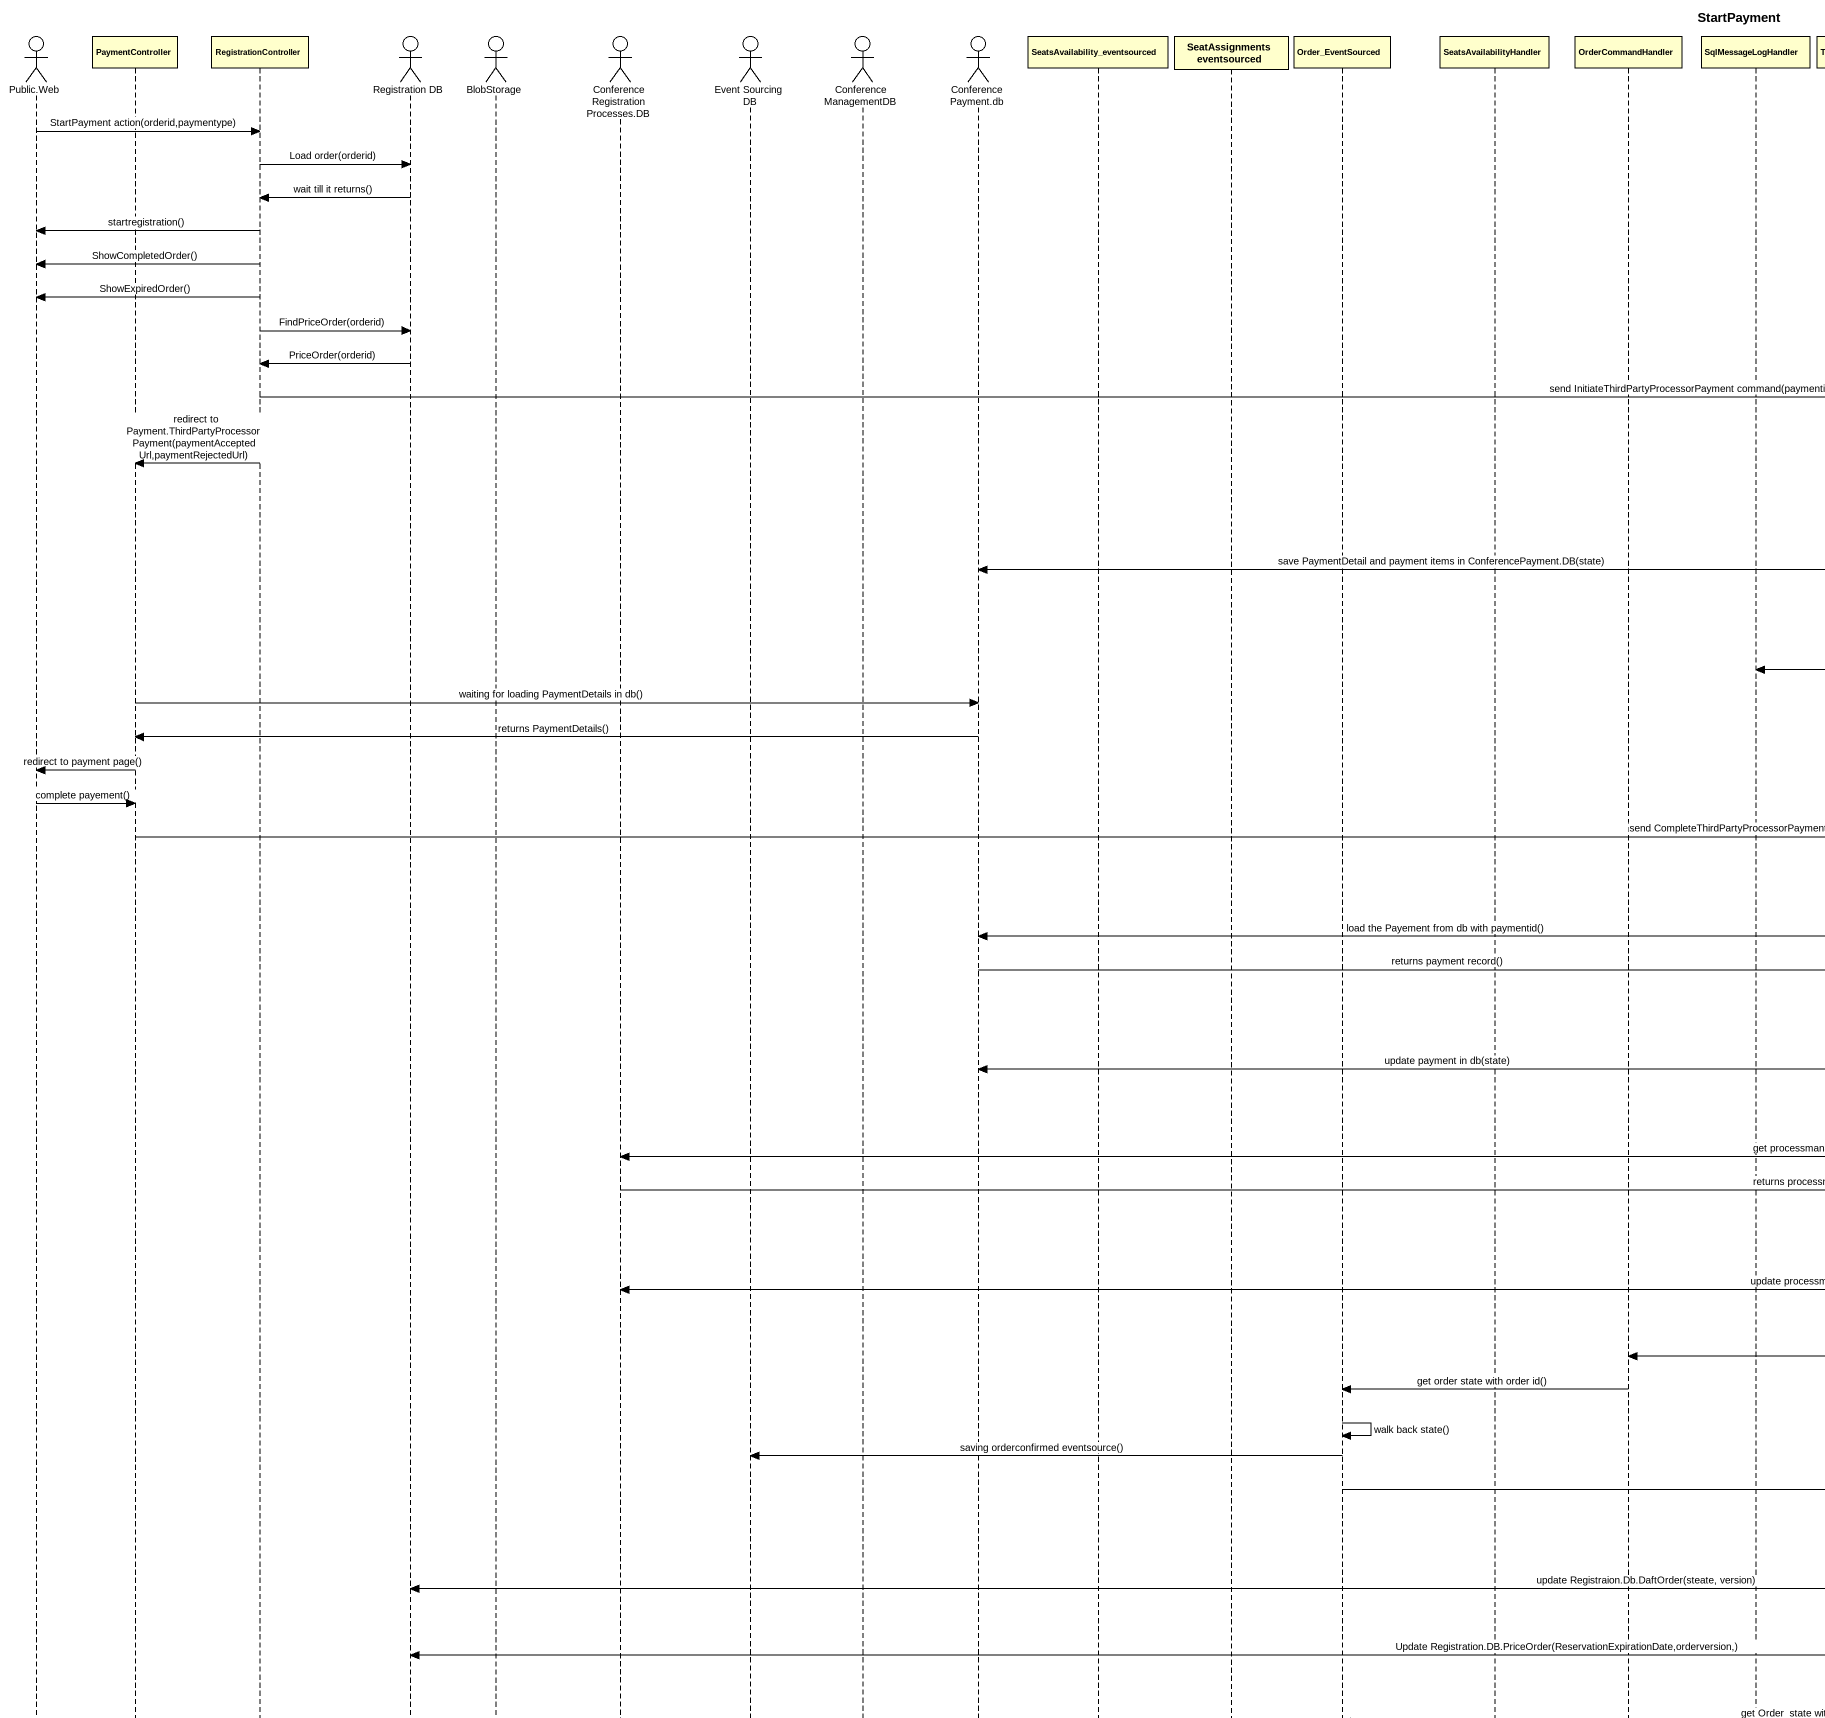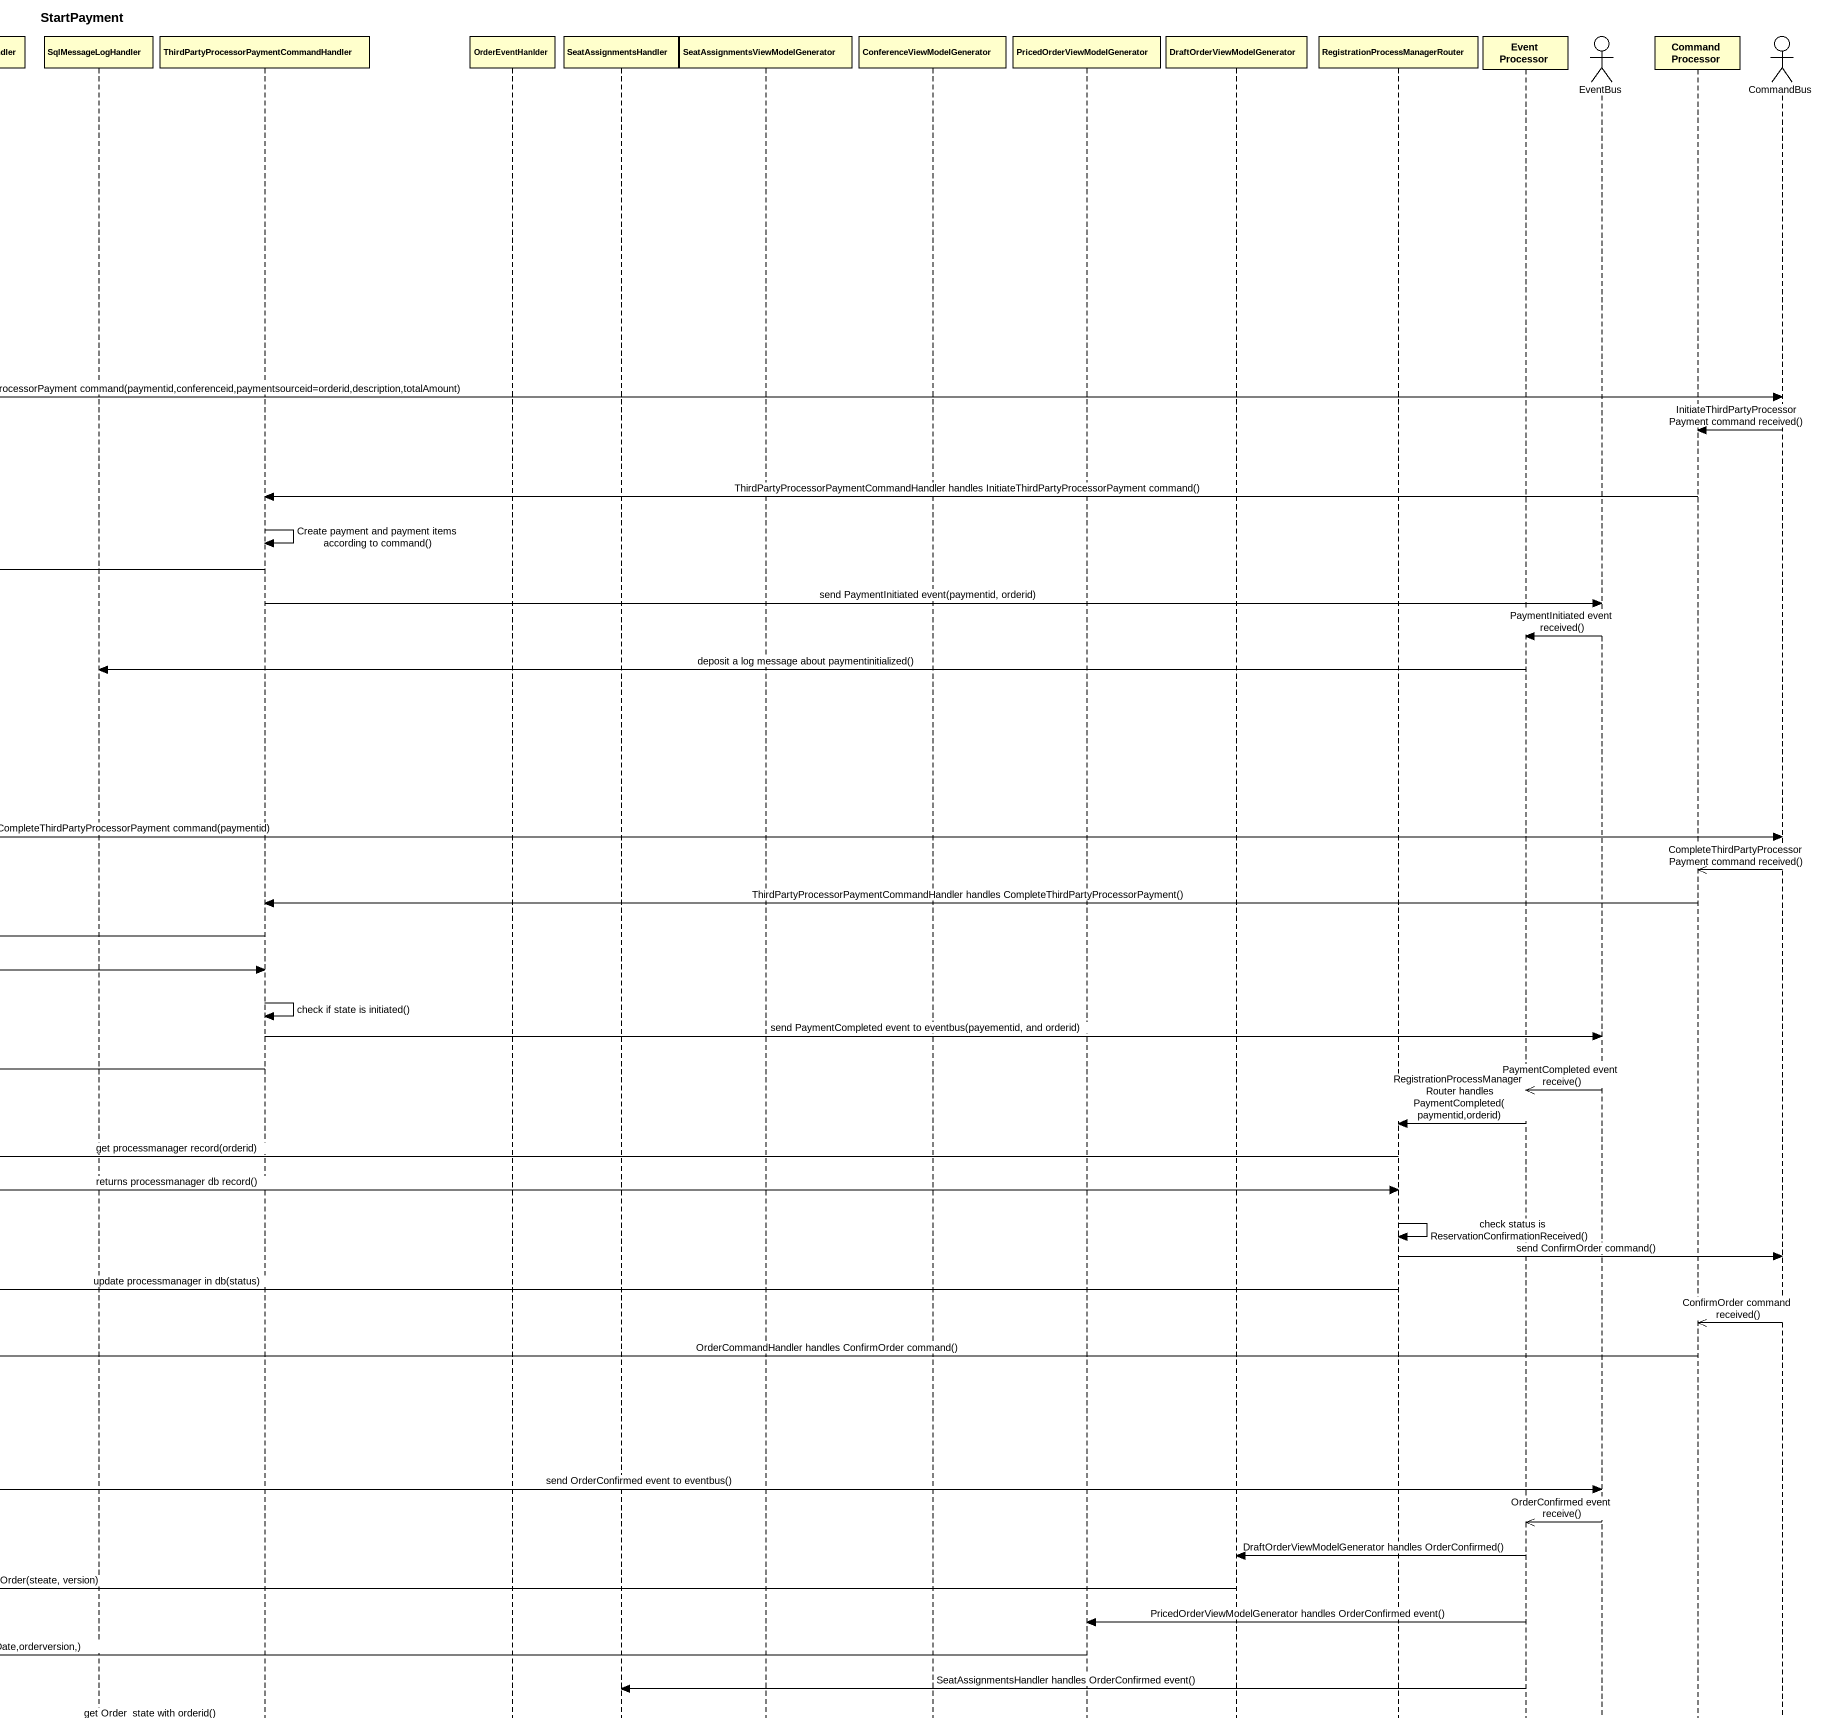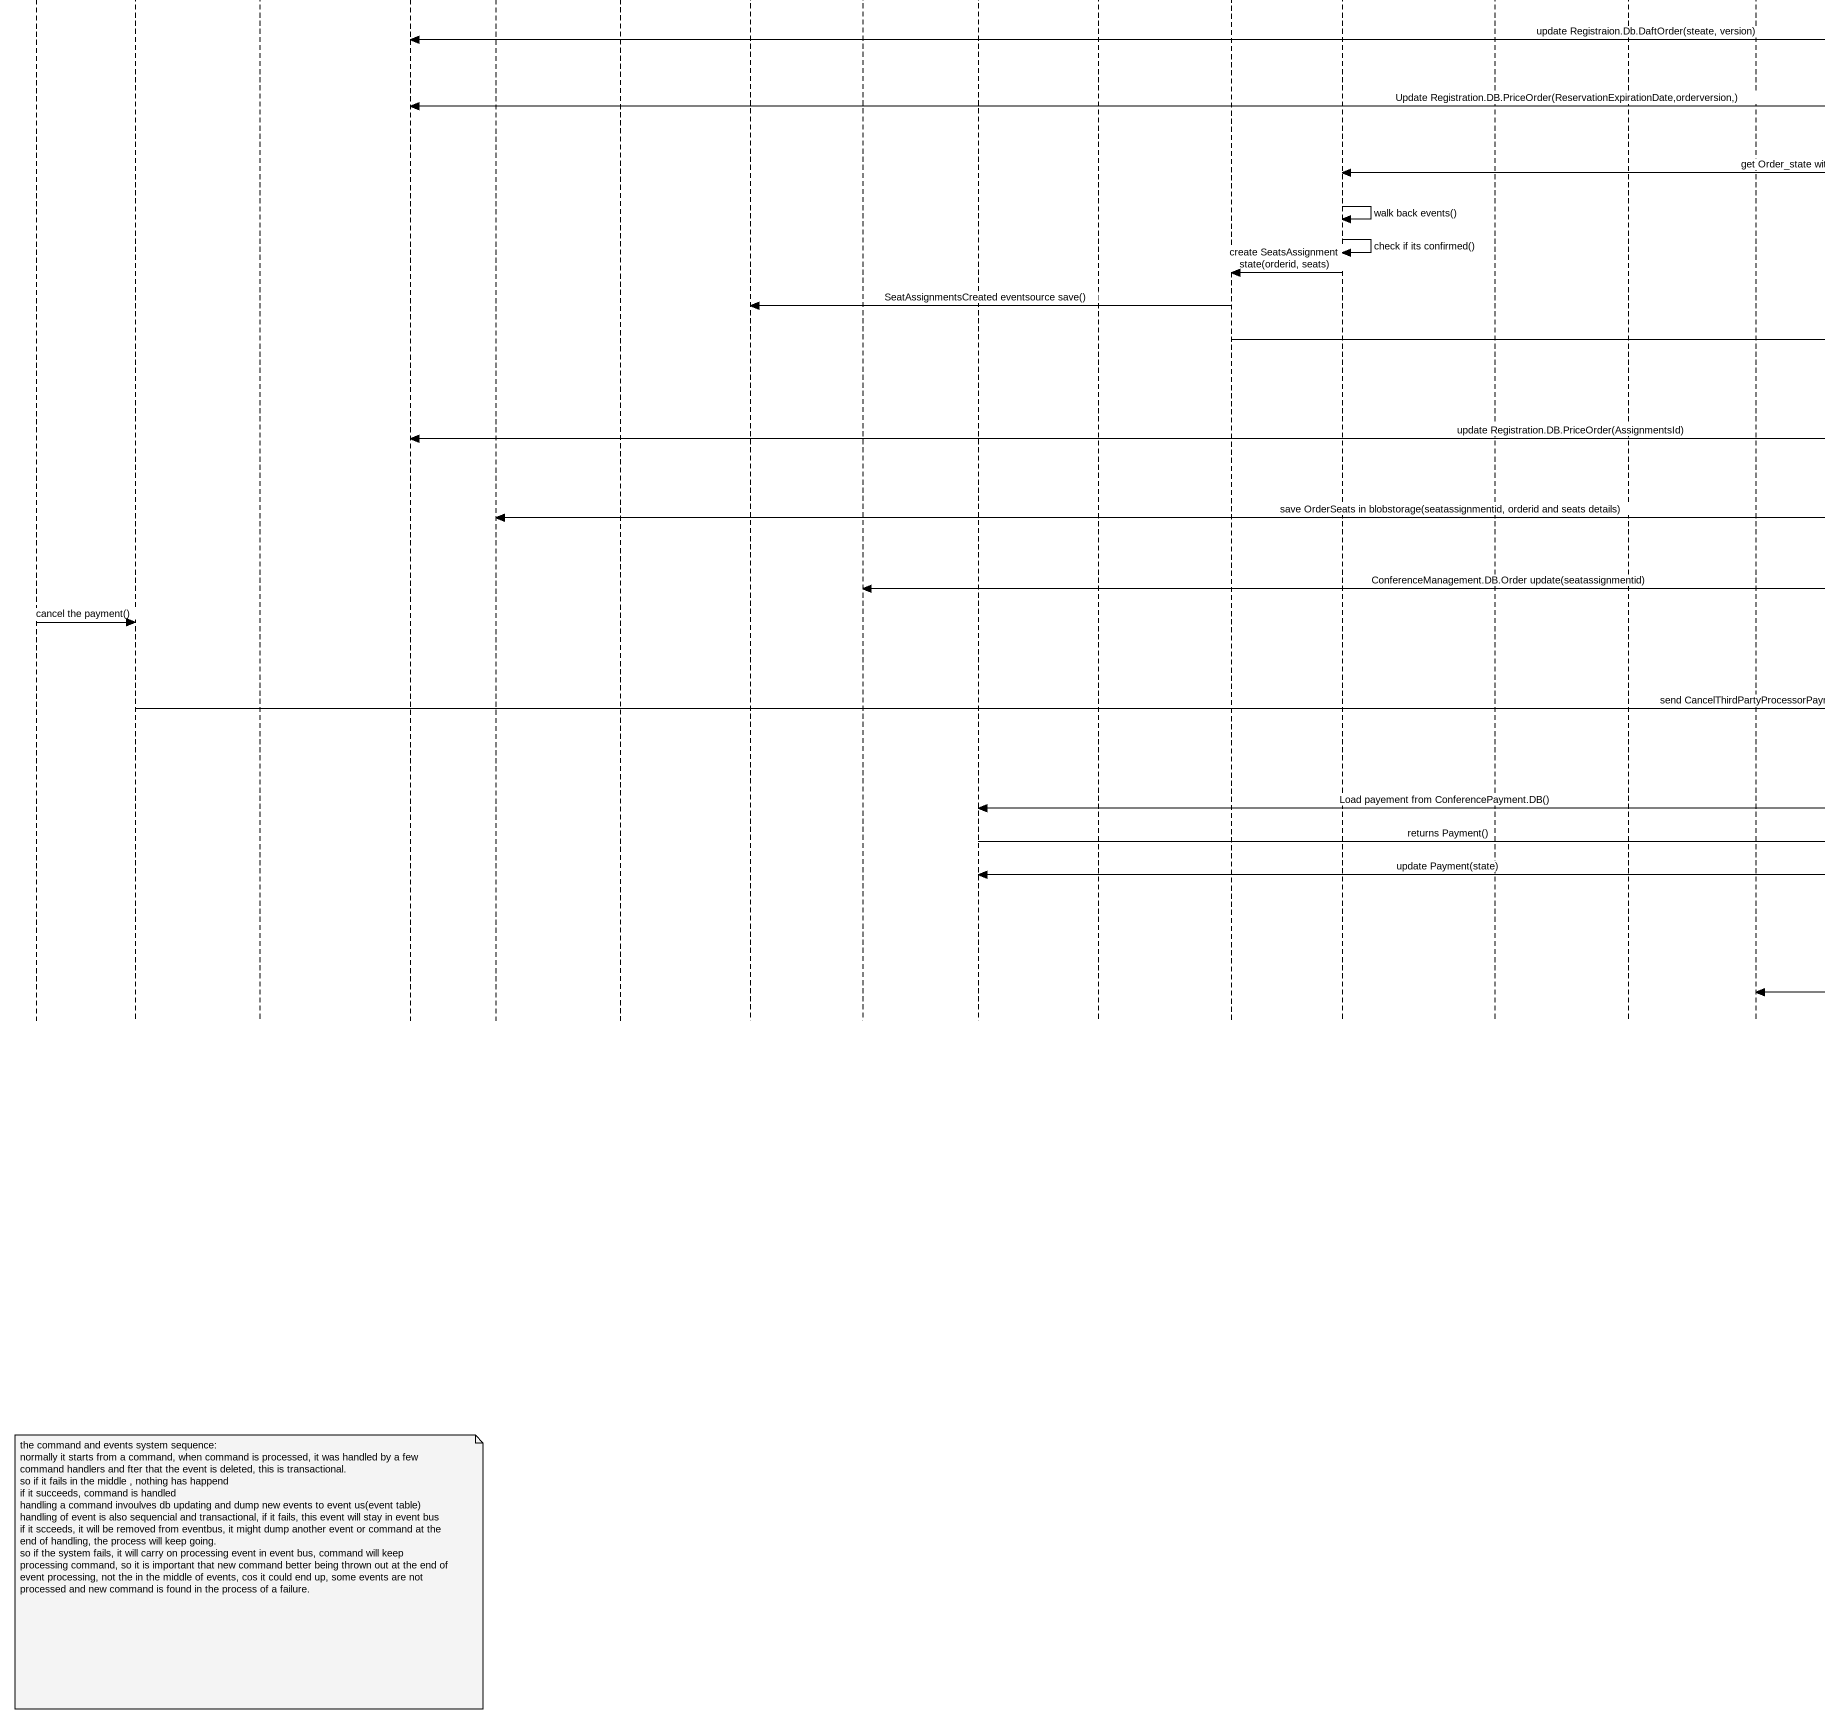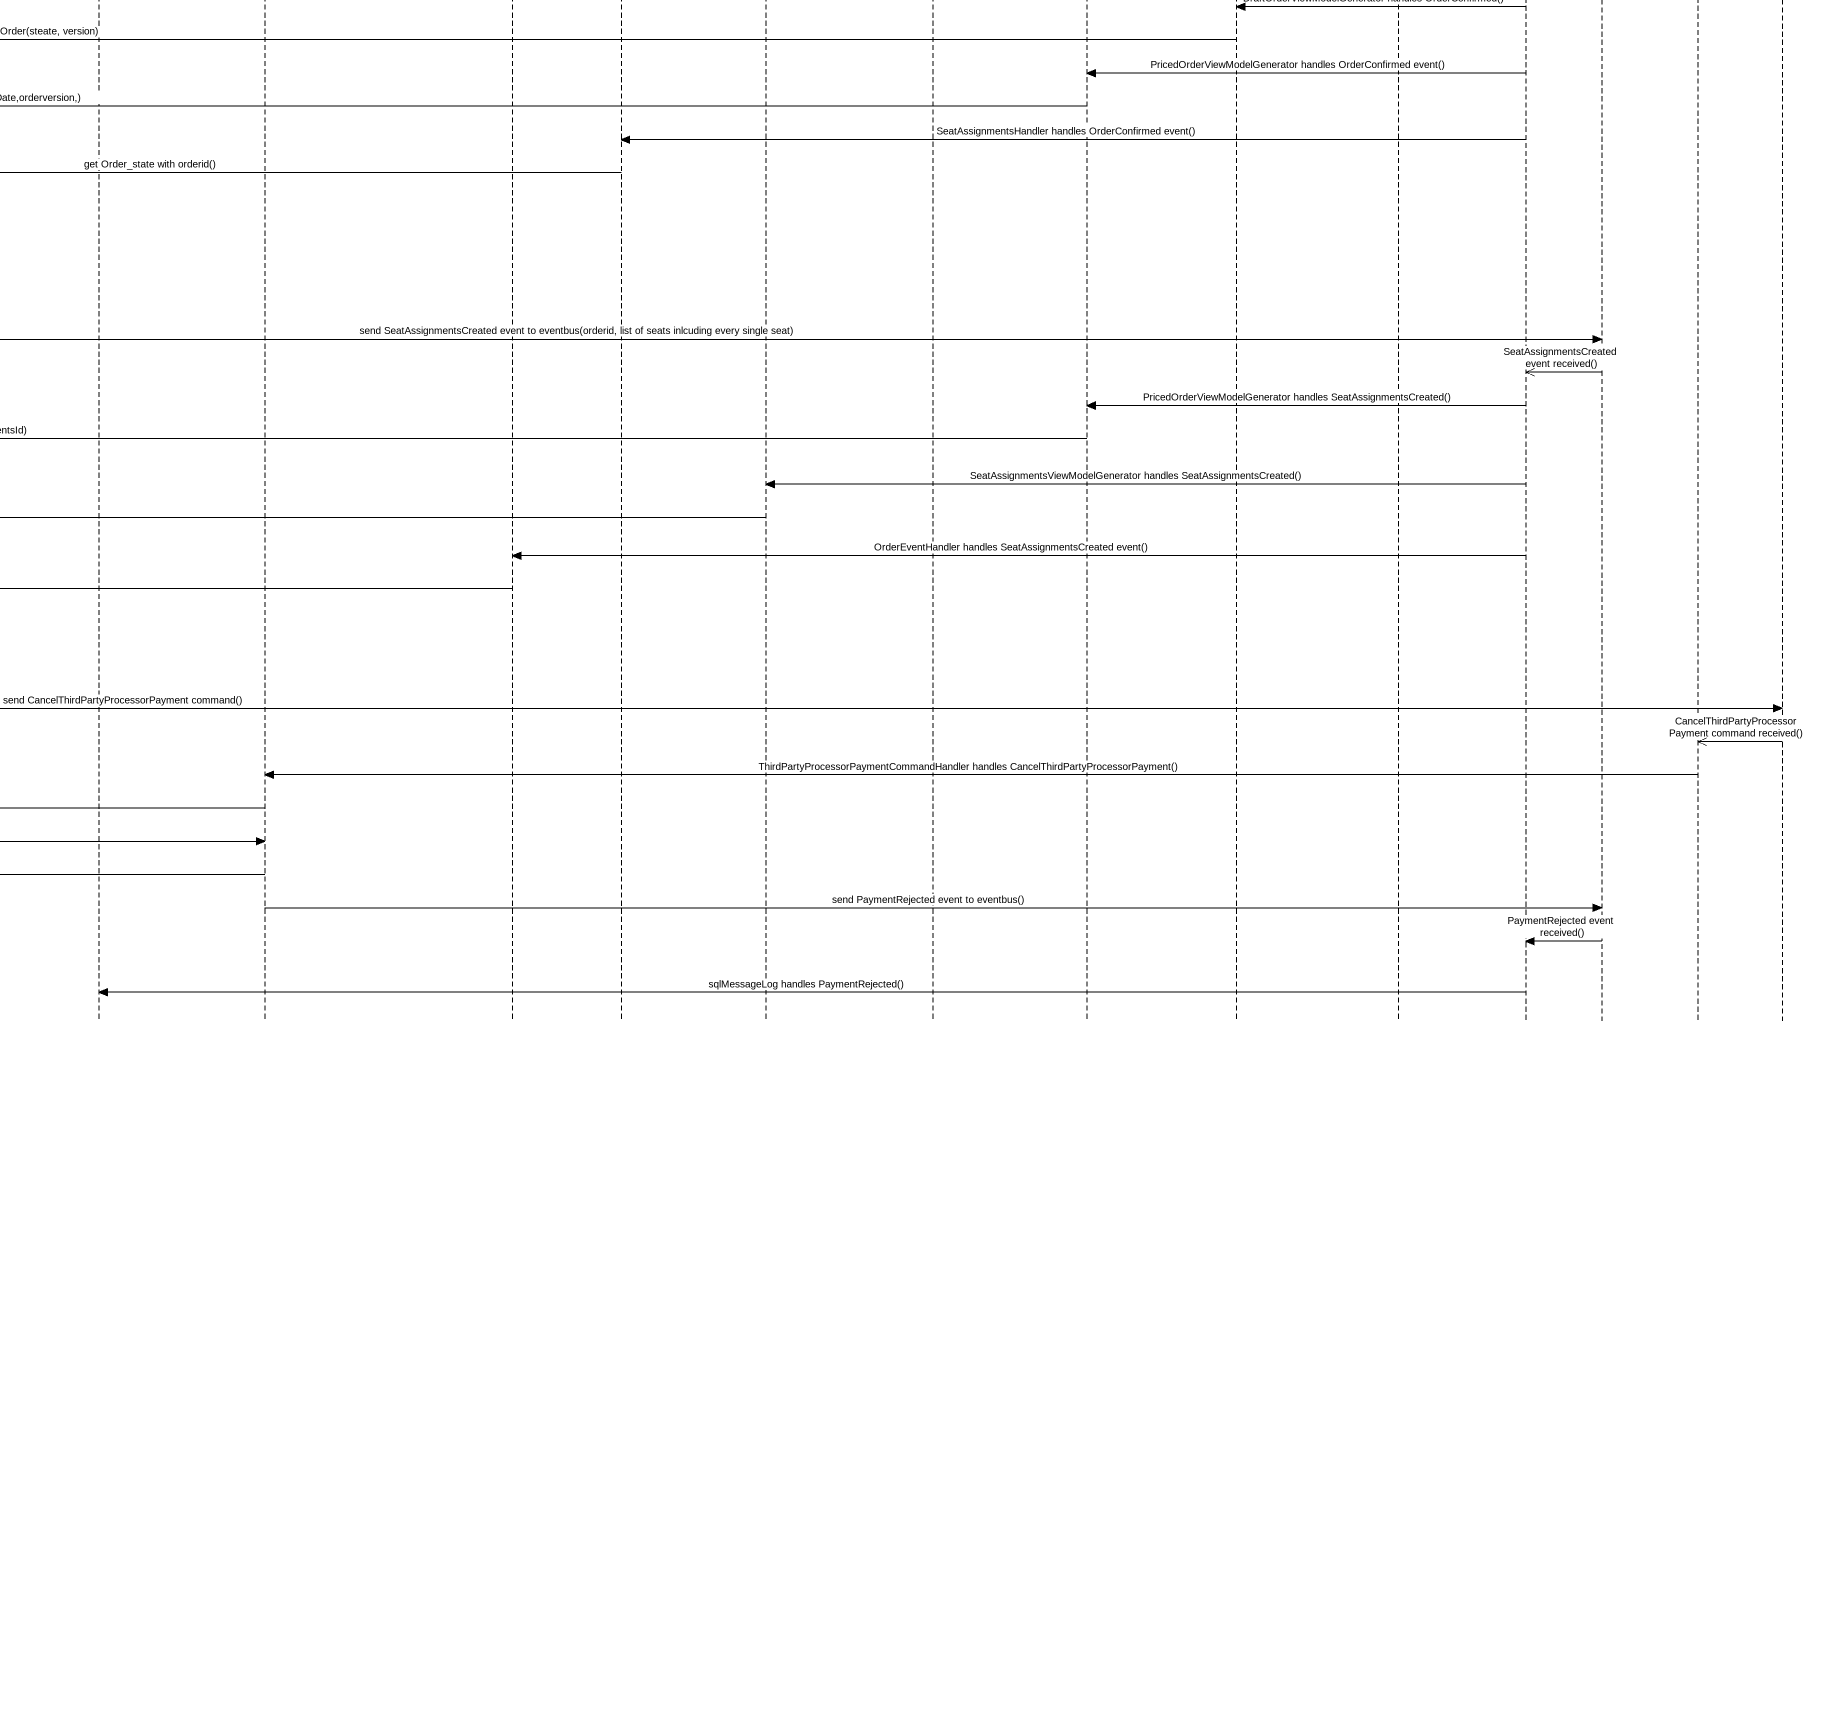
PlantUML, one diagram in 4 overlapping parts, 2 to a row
@startuml
title StartPayment
hide footbox
actor "Public.Web" as Public_Web
participant PaymentController
participant RegistrationController
actor "Registration DB" as Registration_DB
actor BlobStorage
actor "ConferenceRegistrationProcesses.DB" as ConferenceRegistrationProces
actor "Event Sourcing DB" as Event_Sourcing_DB
actor ConferenceManagementDB
actor "ConferencePayment.db" as ConferencePayment_db
participant "SeatsAvailability_eventsourced" as SeatsAvailability
participant "SeatAssignments eventsourced" as SeatAssignments_eventsourced
participant Order_EventSourced
participant SeatsAvailabilityHandler
participant OrderCommandHandler
participant SqlMessageLogHandler
participant "ThirdPartyProcessorPaymentCommandHandler" as ThirdPartyProcessorPaymentCo
participant OrderEventHanlder
participant SeatAssignmentsHandler
participant "SeatAssignmentsViewModelGenerator" as SeatAssignmentsViewModelGene
participant ConferenceViewModelGenerator
participant "PricedOrderViewModelGenerator" as PricedOrderViewModelGenerato
participant DraftOrderViewModelGenerator
participant "RegistrationProcessManagerRouter" as RegistrationProcessManagerRo
participant "Event Processor" as Event_Processor
actor EventBus
participant "Command Processor" as Command_Processor
actor CommandBus

Public_Web -> RegistrationController : StartPayment action(orderid,paymentype)
RegistrationController -> Registration_DB : Load order(orderid)
Registration_DB -> RegistrationController : wait till it returns()
RegistrationController -> Public_Web : startregistration()
RegistrationController -> Public_Web : ShowCompletedOrder()
RegistrationController -> Public_Web : ShowExpiredOrder()
RegistrationController -> Registration_DB : FindPriceOrder(orderid)
Registration_DB -> RegistrationController : PriceOrder(orderid)
RegistrationController -> CommandBus : send InitiateThirdPartyProcessorPayment command(paymentid,conferenceid,paymentsourceid=orderid,description,totalAmount)
CommandBus -> Command_Processor : InitiateThirdPartyProcessorPayment command received()
RegistrationController -> PaymentController : redirect to Payment.ThirdPartyProcessorPayment(paymentAcceptedUrl,paymentRejectedUrl)
Command_Processor -> ThirdPartyProcessorPaymentCo : ThirdPartyProcessorPaymentCommandHandler handles InitiateThirdPartyProcessorPayment command()
ThirdPartyProcessorPaymentCo -> ThirdPartyProcessorPaymentCo : Create payment and payment items according to command()
ThirdPartyProcessorPaymentCo -> ConferencePayment_db : save PaymentDetail and payment items in ConferencePayment.DB(state)
ThirdPartyProcessorPaymentCo -> EventBus : send PaymentInitiated event(paymentid, orderid)
EventBus -> Event_Processor : PaymentInitiated event received()
Event_Processor -> SqlMessageLogHandler : deposit a log message about paymentinitialized()
PaymentController -> ConferencePayment_db : waiting for loading PaymentDetails in db()
ConferencePayment_db -> PaymentController : returns PaymentDetails()
PaymentController -> Public_Web : redirect to payment page()
Public_Web -> PaymentController : complete payement()
PaymentController -> CommandBus : send CompleteThirdPartyProcessorPayment command(paymentid)
CommandBus ->> Command_Processor : CompleteThirdPartyProcessorPayment command received()
Command_Processor -> ThirdPartyProcessorPaymentCo : ThirdPartyProcessorPaymentCommandHandler handles CompleteThirdPartyProcessorPayment()
ThirdPartyProcessorPaymentCo -> ConferencePayment_db : load the Payement from db with paymentid()
ConferencePayment_db -> ThirdPartyProcessorPaymentCo : returns payment record()
ThirdPartyProcessorPaymentCo -> ThirdPartyProcessorPaymentCo : check if state is initiated()
ThirdPartyProcessorPaymentCo -> EventBus : send PaymentCompleted event to eventbus(payementid, and orderid)
ThirdPartyProcessorPaymentCo -> ConferencePayment_db : update payment in db(state)
EventBus ->> Event_Processor : PaymentCompleted event receive()
Event_Processor -> RegistrationProcessManagerRo : RegistrationProcessManagerRouter handles PaymentCompleted(paymentid,orderid)
RegistrationProcessManagerRo -> ConferenceRegistrationProces : get processmanager record(orderid)
ConferenceRegistrationProces -> RegistrationProcessManagerRo : returns processmanager db record()
RegistrationProcessManagerRo -> RegistrationProcessManagerRo : check status is ReservationConfirmationReceived()
RegistrationProcessManagerRo -> CommandBus : send ConfirmOrder command()
RegistrationProcessManagerRo -> ConferenceRegistrationProces : update processmanager in db(status)
CommandBus ->> Command_Processor : ConfirmOrder command received()
Command_Processor -> OrderCommandHandler : OrderCommandHandler handles ConfirmOrder command()
OrderCommandHandler -> Order_EventSourced : get order state with order id()
Order_EventSourced -> Order_EventSourced : walk back state()
Order_EventSourced -> Event_Sourcing_DB : saving orderconfirmed eventsource()
Order_EventSourced -> EventBus : send OrderConfirmed event to eventbus()
EventBus ->> Event_Processor : OrderConfirmed event receive()
Event_Processor -> DraftOrderViewModelGenerator : DraftOrderViewModelGenerator handles OrderConfirmed()
DraftOrderViewModelGenerator -> Registration_DB : update Registraion.Db.DaftOrder(steate, version)
Event_Processor -> PricedOrderViewModelGenerato : PricedOrderViewModelGenerator handles OrderConfirmed event()
PricedOrderViewModelGenerato -> Registration_DB : Update Registration.DB.PriceOrder(ReservationExpirationDate,orderversion,)
Event_Processor -> SeatAssignmentsHandler : SeatAssignmentsHandler handles OrderConfirmed event()
SeatAssignmentsHandler -> Order_EventSourced : get Order_state with orderid()
Order_EventSourced -> Order_EventSourced : walk back events()
Order_EventSourced -> Order_EventSourced : check if its confirmed()
Order_EventSourced -> SeatAssignments_eventsourced : create SeatsAssignment state(orderid, seats)
SeatAssignments_eventsourced -> Event_Sourcing_DB : SeatAssignmentsCreated eventsource save()
SeatAssignments_eventsourced -> EventBus : send SeatAssignmentsCreated event to eventbus(orderid, list of seats inlcuding every single seat)
EventBus ->> Event_Processor : SeatAssignmentsCreated event received()
Event_Processor -> PricedOrderViewModelGenerato : PricedOrderViewModelGenerator handles SeatAssignmentsCreated()
PricedOrderViewModelGenerato -> Registration_DB : update Registration.DB.PriceOrder(AssignmentsId)
Event_Processor -> SeatAssignmentsViewModelGene : SeatAssignmentsViewModelGenerator handles SeatAssignmentsCreated()
SeatAssignmentsViewModelGene -> BlobStorage : save OrderSeats in blobstorage(seatassignmentid, orderid and seats details)
Event_Processor -> OrderEventHanlder : OrderEventHandler handles SeatAssignmentsCreated event()
OrderEventHanlder -> ConferenceManagementDB : ConferenceManagement.DB.Order update(seatassignmentid)
Public_Web -> PaymentController : cancel the payment()
PaymentController -> CommandBus : send CancelThirdPartyProcessorPayment command()
CommandBus ->> Command_Processor : CancelThirdPartyProcessorPayment command received()
Command_Processor -> ThirdPartyProcessorPaymentCo : ThirdPartyProcessorPaymentCommandHandler handles CancelThirdPartyProcessorPayment()
ThirdPartyProcessorPaymentCo -> ConferencePayment_db : Load payement from ConferencePayment.DB()
ConferencePayment_db -> ThirdPartyProcessorPaymentCo : returns Payment()
ThirdPartyProcessorPaymentCo -> ConferencePayment_db : update Payment(state)
ThirdPartyProcessorPaymentCo -> EventBus : send PaymentRejected event to eventbus()
EventBus -> Event_Processor : PaymentRejected event received()
Event_Processor -> SqlMessageLogHandler : sqlMessageLog handles PaymentRejected()
note over RegistrationController
  the command and events system sequence:
  normally it starts from a command, when command is processed, it was handled by a few command handlers and fter that the event is deleted, this is transactional.
  so if it fails in the middle , nothing has happend
  if it succeeds, command is handled
  handling a command invoulves db updating and dump new events to event us(event table)
  handling of event is also sequencial and transactional, if it fails, this event will stay in event bus
  if it scceeds, it will be removed from eventbus, it might dump another event or command at the end of handling, the process will keep going.
  so if the system fails, it will carry on processing event in event bus, command will keep processing command, so it is important that new command better being thrown out at the end of event processing, not the in the middle of events, cos it could end up, some events are not processed and new command is found in the process of a failure.
end note
@enduml
